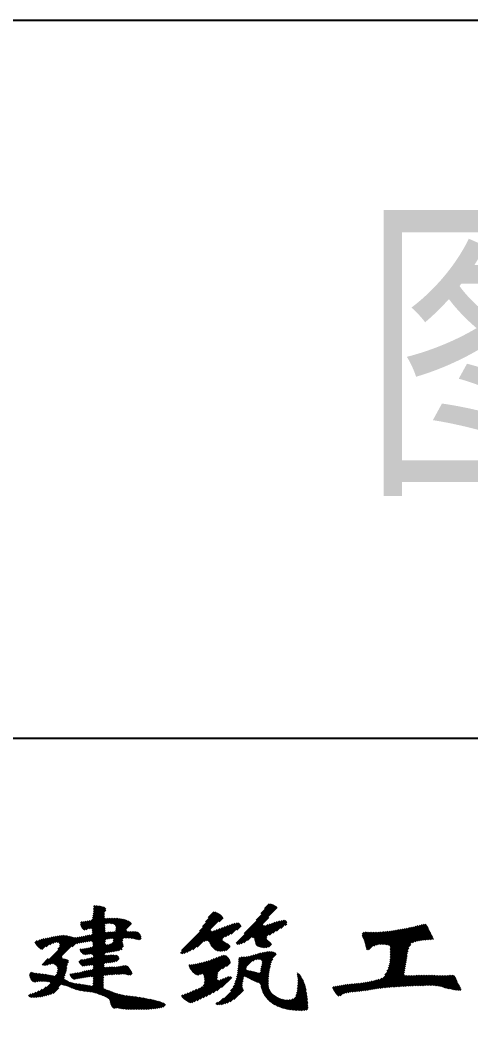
# Model space of a CAD drawing. Extents: x 580289 to 1106878, y -144605 to 78052.
# Drawn here: x 585541 to 586792, y 37116 to 39923 of the extents above; entities that cross this region are included whole.
import ezdxf

# ---------------------------------------------------------------- set-up
doc = ezdxf.new("R2010")
doc.units = 0
doc.header["$LTSCALE"] = 100
for name, color, linetype in [('DQ', 7, 'CONTINUOUS'), ('TAB', 7, 'CONTINUOUS'), ('图框', 254, 'CONTINUOUS')]:
    doc.layers.add(name, color=color, linetype=linetype)
doc.styles.get("Standard").update_dxf_attribs({"font": 'tssdeng.shx', "width": 0.7, "bigfont": 'tssdchn.shx'})

# ---------------------------------------------------------------- blocks, each defined once
blk = doc.blocks.new('A$C75496804')
at = {"layer": 'DQ'}
for p, q in [((2894.5, 850.1), (2955.3, 910.9)), ((2897.5, 848.6), (2957.8, 908.9)), ((2902.9, 849.4), (2957.5, 904.1)), ((2921.7, 881.8), (2952.1, 912.2)), ((2922.7, 887.3), (2948.5, 913.1)), ((2923.7, 892.8), (2944.8, 914)), ((2924.4, 907.1), (2933.1, 915.8)), ((2924.4, 902.6), (2937.2, 915.3)), ((2924.4, 898), (2941.1, 914.7)), ((2924.7, 911.9), (2928.3, 915.5)), ((3243.1, 882.7), (3259, 898.6)), ((3320.4, 811), (3426.4, 916.9)), ((3322.6, 808.6), (3429.4, 915.5)), ((3327, 808.6), (3432.1, 913.7)), ((3333.3, 810.3), (3434.1, 911.1)), ((3343.1, 838.1), (3423.2, 918.3)), ((3375.9, 875.5), (3419.8, 919.4)), ((3389.3, 893.4), (3416.3, 920.4)), ((3399, 907.7), (3412.3, 920.9)), ((2888.2, 861.8), (2898.2, 871.8)), ((2888.2, 866.4), (2893.3, 871.5)), ((2889.3, 858.4), (2903, 872.2)), ((2890.8, 855.4), (2908.4, 873.1)), ((2892.5, 852.6), (2914.3, 874.4)), ((2900.5, 815.4), (2965.4, 880.4)), ((2905.9, 816.3), (2970.2, 880.6)), ((2910.3, 852.3), (2954.4, 896.5)), ((2915.5, 853.1), (2954, 891.6)), ((2918.8, 851.9), (2954.1, 887.1)), ((2920.7, 849.2), (2954.4, 883)), ((2921.1, 845.1), (2956.5, 880.4)), ((2921.1, 840.6), (2960.6, 880.1)), ((2960.1, 866), (2974.8, 880.8)), ((2965.2, 866.6), (2979.4, 880.9)), ((2967.8, 824.1), (3018.3, 874.6)), ((2969.7, 866.6), (2984, 880.9)), ((2972.9, 824.7), (3021.6, 873.3)), ((2973.9, 866.3), (2988.4, 880.8)), ((2977.2, 824.5), (3024.6, 871.9)), ((2977.7, 865.6), (2992.5, 880.4)), ((2980.9, 864.3), (2996.6, 879.9)), ((2983.5, 862.4), (3000.4, 879.3)), ((2985.4, 859.8), (3004.2, 878.5)), ((2985.8, 846.6), (3014.9, 875.7)), ((2986.5, 856.4), (3007.8, 877.6)), ((2986.8, 852.1), (3011.4, 876.7)), ((3166.2, 783.1), (3275.1, 892.1)), ((3169.3, 790.8), (3272.3, 893.8)), ((3170.1, 782.5), (3277.8, 890.3)), ((3175.7, 783.7), (3280.3, 888.2)), ((3182.6, 786), (3282.3, 885.8)), ((3218.5, 844.5), (3269.3, 895.4)), ((3227.4, 857.9), (3266.3, 896.8)), ((3235.2, 870.3), (3263, 898.1)), ((3272.2, 871.1), (3283.5, 882.4)), ((3340.7, 813.2), (3410.8, 883.3)), ((3374.2, 810.6), (3434.9, 871.3)), ((3375.6, 807.5), (3441.2, 873.1)), ((3377.6, 804.9), (3447.2, 874.6)), ((3412, 834.8), (3452.8, 875.6)), ((3421.2, 839.6), (3457, 875.3)), ((3431.6, 845.5), (3459.6, 873.4)), ((3443.6, 853), (3461, 870.3)), ((2906.8, 781.1), (2968.1, 842.4)), ((2911.3, 817.2), (2955.6, 861.6)), ((2911.8, 781.6), (2973, 842.8)), ((2916.4, 817.8), (2955.4, 856.8)), ((2916.4, 781.7), (2977.7, 843)), ((2917, 750.7), (3015.2, 848.9)), ((2920.1, 817), (2955.6, 852.5)), ((2921.6, 750.7), (3016.1, 845.3)), ((2922, 814.3), (2955.8, 848.2)), ((2922.5, 810.4), (2956.2, 844.1)), ((2960.8, 785.5), (3019.1, 843.7)), ((2962.4, 823.2), (2983.1, 843.9)), ((2966.3, 786.4), (3023.2, 843.4)), ((2979.1, 817.4), (3029, 867.3)), ((2979.7, 822.4), (3027.3, 870)), ((3010.4, 826), (3027.8, 843.4)), ((3015.1, 826.2), (3032.4, 843.5)), ((3019.4, 826.1), (3037, 843.6)), ((3023.7, 825.8), (3041.6, 843.7)), ((3027.8, 825.3), (3045.4, 843)), ((3190.6, 789.5), (3249.9, 848.8)), ((3199.7, 794.1), (3250.3, 844.7)), ((3211.2, 801.1), (3254.3, 844.2)), ((3231.1, 816.5), (3261, 846.4)), ((3237.5, 818.4), (3268.4, 849.3)), ((3241.6, 817.9), (3275.7, 852.1)), ((3244.4, 816.3), (3283, 854.8)), ((3246.2, 813.6), (3290.1, 857.5)), ((3247.6, 810.5), (3297.2, 860)), ((3249.2, 807.5), (3304.2, 862.5)), ((3250.8, 804.6), (3310.9, 864.7)), ((3252.6, 801.9), (3317.4, 866.6)), ((3254.6, 799.4), (3323.2, 868)), ((3289.8, 830.1), (3327.3, 867.5)), ((3297.5, 833.2), (3329.9, 865.6)), ((3306.3, 837.5), (3331.9, 863.1)), ((3321.7, 848.4), (3333.3, 860)), ((3351.4, 819.4), (3395.1, 863.1)), ((3364.3, 827.8), (3397, 860.5)), ((3368.2, 827.2), (3401.6, 860.6)), ((3370.7, 825.1), (3408.4, 862.9)), ((3371.9, 821.9), (3415.2, 865.1)), ((3372.6, 818), (3421.8, 867.3)), ((3373.3, 814.2), (3428.4, 869.3)), ((3456.3, 861.1), (3460.5, 865.3)), ((3670.8, 831.8), (3681.6, 842.7)), ((3671.9, 828.4), (3685.8, 842.3)), ((3680.6, 801), (3722, 842.4)), ((3681.4, 797.2), (3726.9, 842.8)), ((3682.7, 794.1), (3731.9, 843.3)), ((3686.9, 793.8), (3737, 843.8)), ((3701.9, 804.2), (3742.1, 844.4)), ((3709.2, 807), (3747.2, 845)), ((3714.9, 808.2), (3752.4, 845.7)), ((3719.9, 808.7), (3757.7, 846.5)), ((3724.4, 808.7), (3763, 847.3)), ((3728.7, 808.5), (3768.4, 848.1)), ((3732.8, 808.1), (3773.8, 849)), ((3736.8, 807.5), (3779.3, 850)), ((3740.8, 807), (3784.8, 851)), ((3744.5, 806.1), (3790.5, 852.1)), ((3746.3, 753.8), (3851.5, 859)), ((3747.1, 759.1), (3849.7, 861.7)), ((3747.5, 804.7), (3796.1, 853.3)), ((3747.7, 764.2), (3847.2, 863.7)), ((3748.1, 769.1), (3843, 864)), ((3748.4, 773.9), (3837.6, 863.1)), ((3748.5, 801.1), (3801.9, 854.5)), ((3748.6, 778.6), (3831.5, 861.6)), ((3748.6, 796.8), (3807.6, 855.8)), ((3748.7, 783.2), (3825.4, 860)), ((3748.7, 787.8), (3819.4, 858.5)), ((3748.7, 792.3), (3813.5, 857.1)), ((3809.8, 812.8), (3852.9, 855.9)), ((3817.3, 815.8), (3854.3, 852.7)), ((3823.5, 817.4), (3855.7, 849.6)), ((3829.2, 818.7), (3857.1, 846.5)), ((3834.6, 819.5), (3858.6, 843.5)), ((2761.9, 812.4), (2768.1, 818.5)), ((2763.4, 809.3), (2775, 820.9)), ((2765.3, 806.6), (2781.1, 822.5)), ((2767.3, 804.2), (2787, 823.8)), ((2769.4, 801.8), (2792.7, 825)), ((2771.7, 799.5), (2798.4, 826.2)), ((2774.1, 797.5), (2804.1, 827.4)), ((2776.8, 795.6), (2809.7, 828.5)), ((2780.2, 794.5), (2815.2, 829.5)), ((2785.4, 750), (2864.5, 829.1)), ((2790.1, 750.2), (2868, 828.1)), ((2792.3, 802), (2820.8, 830.6)), ((2795.2, 750.8), (2871.6, 827.2)), ((2802, 753), (2875.6, 826.6)), ((2802.5, 807.8), (2826.2, 831.5)), ((2808, 754.6), (2881, 827.6)), ((2810.4, 811.1), (2831.6, 832.3)), ((2812.4, 754.4), (2886.7, 828.7)), ((2817.5, 813.7), (2836.7, 833)), ((2822.8, 814.5), (2841.4, 833.1)), ((2825.6, 794.8), (2861, 830.1)), ((2826.4, 813.6), (2845.7, 832.9)), ((2828.8, 811.5), (2849.7, 832.4)), ((2829.7, 803.3), (2857.4, 831)), ((2829.9, 808.1), (2853.6, 831.8)), ((2864.5, 802), (2892.4, 829.9)), ((2876.9, 809.9), (2898.1, 831.1)), ((2883.6, 812.1), (2903.8, 832.3)), ((2889.4, 813.3), (2909.3, 833.3)), ((2894.9, 814.4), (2914.7, 834.1)), ((2901.3, 780.2), (2963, 841.8)), ((2920.3, 781.1), (2956.5, 817.3)), ((2922.5, 805.8), (2958.5, 841.9)), ((2971.6, 787.3), (3005.3, 820.9)), ((2976.9, 788), (3003.7, 814.8)), ((3031.7, 824.8), (3048.5, 841.5)), ((3035.5, 824.1), (3050.9, 839.4)), ((3039.2, 823.2), (3052.9, 836.9)), ((3042.8, 822.3), (3054.5, 834.1)), ((3046.6, 821.6), (3055.6, 830.7)), ((3051.2, 821.7), (3055.9, 826.4)), ((3256.8, 797), (3281.8, 822.1)), ((3259.2, 794.9), (3283.2, 819)), ((3261.9, 793.1), (3285.4, 816.6)), ((3264.8, 791.5), (3288, 814.7)), ((3380.2, 803.1), (3404.7, 827.5)), ((3383.4, 801.7), (3405.4, 823.7)), ((3386.8, 800.6), (3406.9, 820.7)), ((3390.4, 799.7), (3409.2, 818.5)), ((3394.3, 799.1), (3411.9, 816.7)), ((3398.5, 798.8), (3414.5, 814.8)), ((3670.5, 836), (3676.5, 842)), ((3673.2, 825.2), (3689.9, 841.8)), ((3674.7, 822.1), (3694.2, 841.6)), ((3676.1, 819), (3698.6, 841.6)), ((3677.3, 815.7), (3703.1, 841.6)), ((3678.3, 812.2), (3707.7, 841.6)), ((3679.2, 808.6), (3712.4, 841.8)), ((3680, 804.8), (3717.2, 842.1)), ((3839.7, 820.1), (3860.1, 840.5)), ((3844.7, 820.6), (3861.7, 837.5)), ((3849.6, 821), (3863.2, 834.6)), ((3854.4, 821.3), (3864.7, 831.6)), ((3859.3, 821.6), (3866.1, 828.4)), ((3865, 822.8), (3867.1, 824.9)), ((2887, 793), (2889, 795)), ((2887.4, 788.8), (2894.2, 795.6)), ((2889.5, 786.4), (2899.3, 796.2)), ((2891.8, 784.1), (2904.7, 797.1)), ((2894.1, 782), (2910.6, 798.5)), ((2896.9, 780.3), (2916.9, 800.3)), ((2902.3, 749.6), (2960, 807.3)), ((2907.3, 750), (2964.9, 807.7)), ((2912, 750.2), (2971.6, 809.8)), ((2922.9, 779.2), (2956.3, 812.6)), ((2923.3, 775.1), (2957.3, 809)), ((2982.2, 788.8), (3004.9, 811.5)), ((2987.5, 789.6), (3006.3, 808.4)), ((2993.1, 790.7), (3006.8, 804.4)), ((3000.1, 793.2), (3003.4, 796.5)), ((3268.2, 790.4), (3290.9, 813.1)), ((3271.9, 789.6), (3293.9, 811.6)), ((3276.2, 789.3), (3297, 810.1)), ((3280.9, 789.5), (3299.7, 808.4)), ((3286.1, 790.2), (3302, 806.1)), ((3292.2, 791.8), (3303.4, 803.1)), ((3380.1, 766.8), (3399.9, 786.6)), ((3384.8, 767), (3405.1, 787.3)), ((3388.4, 766.1), (3410, 787.7)), ((3390.9, 764.1), (3414.6, 787.8)), ((3391.9, 751.6), (3426.7, 786.4)), ((3392.4, 761.1), (3419.1, 787.7)), ((3392.8, 756.9), (3423.1, 787.3)), ((3403.6, 799.3), (3416.6, 812.4)), ((3409.6, 800.9), (3417.9, 809.1)), ((3739.5, 733.4), (3797.3, 791.2)), ((3743.3, 741.7), (3799.5, 798)), ((3745.1, 748.1), (3805.1, 808.1)), ((2781.8, 751), (2799, 768.2)), ((2815.5, 753.1), (2836.4, 773.9)), ((2818.2, 751.2), (2836.7, 769.7)), ((2820.6, 749.1), (2839.9, 768.4)), ((2822.6, 746.6), (2843.7, 767.7)), ((2823.1, 729), (2854.4, 760.4)), ((2824.1, 743.6), (2847.7, 767.2)), ((2824.1, 734.6), (2853.8, 764.2)), ((2824.6, 739.6), (2851.2, 766.2)), ((2883.7, 758), (2891.2, 765.5)), ((2885.4, 755.2), (2896.1, 765.9)), ((2887.6, 752.9), (2901.5, 766.8)), ((2889.8, 750.6), (2907.4, 768.2)), ((2892.1, 748.4), (2913.6, 769.8)), ((2896.4, 748.2), (2919.6, 771.4)), ((2901.3, 716.9), (2962.3, 777.9)), ((2906.5, 717.7), (2967.2, 778.3)), ((2911.7, 718.4), (2972, 778.6)), ((2916.8, 718.9), (2976.7, 778.8)), ((2923.5, 748.2), (2955.1, 779.8)), ((2923.8, 744), (2957.7, 777.8)), ((2958.6, 756.2), (2981.1, 778.7)), ((2964.1, 757.1), (2985.2, 778.3)), ((2969.4, 757.9), (2988.9, 777.5)), ((2974.8, 758.8), (2992.2, 776.2)), ((2980.3, 759.8), (2994.4, 774)), ((2986.3, 761.3), (2994.8, 769.8)), ((3201.9, 728.6), (3232.8, 759.5)), ((3204.4, 726.5), (3239.2, 761.4)), ((3207.1, 724.8), (3245.8, 763.5)), ((3210.3, 723.5), (3252.7, 765.8)), ((3214.3, 723), (3259.7, 768.4)), ((3221.1, 725.2), (3267, 771.1)), ((3226.8, 726.4), (3274.5, 774.1)), ((3229.3, 692.8), (3301.9, 765.4)), ((3229.5, 724.6), (3282, 777.1)), ((3231, 721.6), (3287.4, 778)), ((3231.9, 717.9), (3291.1, 777.2)), ((3232, 700), (3300.3, 768.3)), ((3232.3, 713.9), (3294, 775.6)), ((3232.4, 704.9), (3298.5, 771)), ((3232.5, 709.5), (3296.4, 773.5)), ((3282, 741), (3303.2, 762.2)), ((3293.3, 747.7), (3304, 758.4)), ((3323.1, 723.3), (3382.4, 782.7)), ((3324.1, 728.9), (3375.9, 780.7)), ((3324.9, 734.2), (3369.4, 778.7)), ((3325.6, 739.5), (3363.2, 777)), ((3326.2, 744.6), (3357.2, 775.5)), ((3326.6, 749.5), (3351.5, 774.3)), ((3327, 754.3), (3346.1, 773.5)), ((3327.1, 759), (3341.1, 773)), ((3327.2, 763.6), (3336.4, 772.8)), ((3328, 768.9), (3330.9, 771.8)), ((3366.1, 761.9), (3388.6, 784.4)), ((3366.7, 708.2), (3418.3, 759.9)), ((3374.2, 765.5), (3394.4, 785.7)), ((3388.7, 734.9), (3421.4, 767.5)), ((3389.3, 740), (3431.1, 781.7)), ((3390.5, 745.6), (3429.6, 784.8)), ((3698.5, 683.4), (3795.1, 780.1)), ((3704, 684.4), (3794.5, 774.9)), ((3709.3, 685.2), (3793.8, 769.7)), ((3714.5, 685.9), (3793, 764.4)), ((3719.7, 686.6), (3792.3, 759.1)), ((3733.3, 722.8), (3796, 785.4)), ((2746.4, 724.5), (2752.6, 730.8)), ((2746.9, 720.6), (2756.3, 729.9)), ((2769.4, 661.8), (2849.4, 741.8)), ((2774.6, 662.5), (2848.5, 736.4)), ((2780, 663.4), (2847.1, 730.5)), ((2801.9, 703.3), (2851.3, 752.7)), ((2804.4, 701.3), (2849.8, 746.7)), ((2868.8, 711.5), (2888.3, 731)), ((2873.7, 711.9), (2894.6, 732.8)), ((2879.5, 713.2), (2900.6, 734.3)), ((2885.1, 714.3), (2906.4, 735.5)), ((2890.6, 715.2), (2911.9, 736.6)), ((2895.9, 716.1), (2917.3, 737.4)), ((2906.5, 677), (2974.7, 745.2)), ((2921.2, 718.8), (2953.2, 750.8)), ((2923.1, 698.1), (2970, 745)), ((2923.5, 703), (2965.2, 744.7)), ((2923.6, 716.6), (2953.4, 746.4)), ((2923.7, 707.7), (2960.3, 744.4)), ((2923.8, 712.4), (2955.8, 744.4)), ((2956.6, 722.6), (2979.3, 745.3)), ((2961.8, 723.3), (2984, 745.4)), ((2966.7, 723.7), (2988.9, 745.9)), ((2971.6, 724), (2994.1, 746.5)), ((2976.5, 724.4), (2999.5, 747.4)), ((2981.3, 724.7), (3004.8, 748.2)), ((2986.1, 725), (3009.8, 748.7)), ((2990.9, 725.3), (3014.5, 748.9)), ((2995.6, 725.5), (3018.1, 748)), ((3000.2, 725.6), (3020.8, 746.1)), ((3004.8, 725.6), (3022.7, 743.5)), ((3009.3, 725.6), (3024.4, 740.7)), ((3013.4, 725.2), (3026.2, 738)), ((3017.1, 724.4), (3028.1, 735.3)), ((3020.8, 723.6), (3029.9, 732.7)), ((3189.7, 748), (3193.1, 751.4)), ((3190.5, 744.3), (3198.6, 752.4)), ((3191.9, 741.2), (3203.8, 753)), ((3193.6, 738.4), (3209.2, 753.9)), ((3195.5, 735.8), (3214.8, 755)), ((3197.5, 733.2), (3220.6, 756.3)), ((3199.6, 730.8), (3226.6, 757.8)), ((3312.2, 689.9), (3357.3, 735)), ((3315.8, 698.1), (3353.4, 735.7)), ((3318.4, 705.1), (3350.1, 736.8)), ((3320.4, 711.6), (3348, 739.2)), ((3321.9, 717.7), (3348.3, 744.1)), ((3345.6, 718.8), (3361.2, 734.4)), ((3348.8, 717.5), (3365, 733.7)), ((3351.7, 715.9), (3368.7, 732.9)), ((3354.6, 714.3), (3372.4, 732)), ((3357.6, 712.7), (3375.9, 731)), ((3360.6, 711.2), (3379.4, 730)), ((3369.8, 706.8), (3416.4, 753.4)), ((3372.9, 705.5), (3414.8, 747.4)), ((3376.1, 704.2), (3413.5, 741.6)), ((3379.4, 702.9), (3412.4, 736)), ((3382.6, 701.6), (3411.5, 730.6)), ((3724.8, 687.2), (3791.4, 753.8)), ((3729.9, 687.7), (3790.5, 748.4)), ((3734.9, 688.2), (3789.6, 742.9)), ((3739.9, 688.7), (3788.5, 737.3)), ((3744.9, 689.1), (3787.4, 731.7)), ((2747.8, 717), (2759.8, 728.9)), ((2749, 713.6), (2763.6, 728.2)), ((2750.3, 710.4), (2767.5, 727.6)), ((2752.1, 707.7), (2771.5, 727.1)), ((2754.5, 705.6), (2775.6, 726.7)), ((2757.6, 704.2), (2779.6, 726.2)), ((2761.7, 703.7), (2783.7, 725.7)), ((2766.9, 704.5), (2787.7, 725.2)), ((2772.3, 705.3), (2791.7, 724.7)), ((2777, 705.5), (2795.6, 724.1)), ((2781.5, 705.5), (2799.4, 723.4)), ((2785.7, 664.5), (2845.2, 724)), ((2785.9, 705.4), (2803.2, 722.7)), ((2790.2, 705.2), (2806.9, 721.9)), ((2791.5, 665.8), (2842.6, 716.9)), ((2794.4, 704.8), (2810.6, 721)), ((2797.6, 667.4), (2842.4, 712.2)), ((2798.3, 704.3), (2814.3, 720.3)), ((2804, 669.3), (2844.8, 710.1)), ((2835.6, 696.4), (2848.1, 708.9)), ((2839.6, 695.8), (2851.1, 707.3)), ((2843.2, 694.9), (2853.9, 705.7)), ((2846.6, 693.9), (2857, 704.2)), ((2850, 692.8), (2860.2, 702.9)), ((2859.2, 724.5), (2860.4, 725.7)), ((2859.8, 720.6), (2866.5, 727.2)), ((2861.6, 717.9), (2871.4, 727.7)), ((2863.6, 715.3), (2876.7, 728.5)), ((2865.8, 713), (2882.3, 729.6)), ((2910.7, 676.7), (2952.1, 718)), ((2914.8, 676.3), (2951.6, 713.1)), ((2918.7, 675.6), (2951.4, 708.4)), ((2922.4, 674.8), (2951.3, 703.8)), ((3025.4, 723.6), (3030.9, 729.2)), ((3188.5, 647.5), (3269.1, 728.1)), ((3191.9, 646.3), (3268.1, 722.6)), ((3196.5, 646.5), (3267.7, 717.6)), ((3203.5, 649), (3267.2, 712.6)), ((3211.4, 652.3), (3268.1, 709)), ((3219.7, 656.1), (3271.8, 708.2)), ((3228.2, 660.1), (3278.7, 710.6)), ((3236.9, 664.3), (3286, 713.4)), ((3245.9, 668.7), (3293.2, 716)), ((3255.5, 673.9), (3299.8, 718.2)), ((3266.2, 680), (3304.9, 718.8)), ((3272, 640.6), (3338.8, 707.5)), ((3276.9, 641.1), (3337.7, 701.9)), ((3279.3, 688.6), (3307.6, 716.9)), ((3305.2, 678.4), (3340.3, 713.5)), ((3363.6, 709.7), (3382.7, 728.8)), ((3385.5, 700), (3410.8, 725.3)), ((3387.7, 697.7), (3410.2, 720.2)), ((3389, 694.5), (3409.8, 715.3)), ((3389.7, 690.7), (3409.5, 710.4)), ((3390.5, 687), (3409.3, 705.8)), ((3490.2, 723.4), (3494.1, 727.3)), ((3490.3, 728.1), (3491.4, 729.1)), ((3490.9, 719.6), (3496.2, 724.9)), ((3491.1, 688.2), (3507.8, 704.9)), ((3491.4, 715.6), (3498.1, 722.3)), ((3491.4, 693), (3506.4, 708.1)), ((3491.6, 711.3), (3499.9, 719.6)), ((3491.6, 702.3), (3503.4, 714.1)), ((3491.6, 697.7), (3505, 711.1)), ((3491.7, 706.8), (3501.7, 716.8)), ((3651.7, 677.3), (3676.5, 702)), ((3656.6, 677.7), (3682, 703)), ((3661.6, 678.1), (3687.5, 704)), ((3666.6, 678.7), (3693.1, 705.1)), ((3671.8, 679.3), (3698.9, 706.4)), ((3677, 680), (3704.7, 707.7)), ((3682.3, 680.8), (3710.8, 709.3)), ((3687.7, 681.6), (3717.3, 711.3)), ((3693.1, 682.5), (3724.9, 714.3)), ((3749.8, 689.5), (3786.6, 726.4)), ((3754.6, 689.9), (3787.7, 722.9)), ((3759.5, 690.2), (3790.6, 721.3)), ((3764.3, 690.6), (3794.7, 720.9)), ((3769.1, 690.9), (3799.3, 721)), ((3773.9, 691.1), (3804, 721.2)), ((3778.7, 691.4), (3808.7, 721.4)), ((3783.5, 691.7), (3813.3, 721.5)), ((3788.3, 691.9), (3818, 721.7)), ((3793.1, 692.2), (3822.8, 721.9)), ((3797.8, 692.5), (3827.5, 722.1)), ((3802.6, 692.7), (3832.1, 722.2)), ((3807.3, 692.9), (3836.7, 722.3)), ((3812, 693.1), (3841.2, 722.3)), ((3816.7, 693.3), (3845.8, 722.3)), ((3821.4, 693.5), (3850.2, 722.3)), ((3826.1, 693.7), (3854.6, 722.2)), ((3830.8, 693.8), (3859.1, 722.1)), ((3835.4, 693.9), (3863.5, 722)), ((3840, 694), (3868, 722)), ((3844.6, 694.1), (3872.4, 721.9)), ((3849.2, 694.2), (3876.8, 721.8)), ((3853.8, 694.2), (3881.3, 721.7)), ((3858.3, 694.3), (3885.7, 721.7)), ((3862.8, 694.2), (3890.2, 721.6)), ((3867.2, 694.1), (3894.7, 721.6)), ((3871.5, 693.9), (3899.3, 721.6)), ((3875.7, 693.5), (3903.8, 721.7)), ((3879.6, 692.9), (3908.4, 721.8)), ((3883.3, 692.2), (3913.2, 722)), ((3887, 691.3), (3918.3, 722.6)), ((3890.6, 690.4), (3922.6, 722.4)), ((3894.1, 689.4), (3925.8, 721.1)), ((3897.6, 688.4), (3928.2, 719)), ((3901.2, 687.4), (3929.9, 716.2)), ((3904.8, 686.5), (3931.2, 712.9)), ((3908.4, 685.6), (3932.3, 709.6)), ((3912, 684.8), (3933.6, 706.3)), ((3915.7, 683.9), (3935, 703.2)), ((2750.9, 661.4), (2764.3, 674.8)), ((2755.2, 661.1), (2772.8, 678.8)), ((2759.7, 661.1), (2782.3, 683.7)), ((2764.4, 661.3), (2793.2, 690.1)), ((2811.2, 672), (2827.1, 687.9)), ((2853.4, 691.6), (2863.5, 701.8)), ((2856.6, 690.3), (2867.1, 700.8)), ((2859.7, 688.9), (2870.8, 700)), ((2862.7, 687.4), (2874.6, 699.3)), ((2865.9, 686), (2878.6, 698.7)), ((2869.2, 684.9), (2882.6, 698.3)), ((2872.7, 683.8), (2886.7, 697.8)), ((2876.2, 682.8), (2890.7, 697.3)), ((2879.8, 681.9), (2894.7, 696.8)), ((2883.4, 681), (2898.6, 696.2)), ((2887.1, 680.1), (2902.5, 695.6)), ((2890.8, 679.3), (2906.3, 694.9)), ((2894.6, 678.6), (2910.1, 694.2)), ((2898.4, 677.9), (2913.9, 693.4)), ((2902.4, 677.4), (2917.7, 692.7)), ((2926, 673.9), (2951.3, 699.2)), ((2929.5, 672.9), (2951.3, 694.7)), ((2932.9, 671.8), (2951.5, 690.4)), ((2936.3, 670.7), (2952.2, 686.5)), ((2939.7, 669.5), (2954.6, 684.4)), ((2943, 668.3), (2957.7, 683)), ((2946.3, 667.1), (2961, 681.9)), ((2949.5, 665.8), (2964.5, 680.8)), ((2952.8, 664.6), (2967.8, 679.6)), ((2955.9, 663.2), (2971.1, 678.4)), ((2959, 661.8), (2974.3, 677.1)), ((2961.9, 660.2), (2977.5, 675.7)), ((2964.6, 658.4), (2980.7, 674.4)), ((3174.9, 656.4), (3194.9, 676.4)), ((3177.4, 654.4), (3202.6, 679.6)), ((3180, 652.5), (3210.5, 683)), ((3182.7, 650.7), (3218.5, 686.5)), ((3185.5, 649), (3227.2, 690.7)), ((3282.3, 641.9), (3337, 696.6)), ((3288.2, 643.4), (3336.9, 692.1)), ((3295.1, 645.7), (3337.8, 688.5)), ((3303.1, 649.2), (3339.3, 685.4)), ((3313.5, 655.1), (3339.9, 681.5)), ((3391.5, 683.4), (3409.2, 701.2)), ((3392.6, 680), (3409.3, 696.8)), ((3393.8, 676.7), (3409.8, 692.7)), ((3395.1, 673.5), (3410.5, 688.9)), ((3396.6, 670.5), (3411.6, 685.5)), ((3398.2, 667.6), (3412.9, 682.2)), ((3399.9, 664.8), (3414.4, 679.3)), ((3401.8, 662.1), (3416.2, 676.5)), ((3403.7, 659.5), (3418.2, 674)), ((3455, 629.6), (3513.1, 687.6)), ((3458.7, 628.7), (3513.9, 683.9)), ((3462.4, 627.9), (3514.6, 680.2)), ((3466.2, 627.2), (3515.3, 676.3)), ((3486.3, 665.4), (3512.2, 691.3)), ((3488.7, 672.3), (3511.3, 694.8)), ((3489.9, 678), (3510.2, 698.3)), ((3490.6, 683.2), (3509, 701.6)), ((3588.5, 686.3), (3592.8, 690.5)), ((3589.9, 683.2), (3598.4, 691.7)), ((3591.5, 680.3), (3603.9, 692.7)), ((3593.3, 677.5), (3609.4, 693.6)), ((3595.1, 674.8), (3614.8, 694.6)), ((3596.9, 672.1), (3620.3, 695.5)), ((3598.8, 669.5), (3625.6, 696.3)), ((3600.9, 667.1), (3630.9, 697.1)), ((3603.4, 665.1), (3636.1, 697.7)), ((3608.5, 665.6), (3641.1, 698.2)), ((3618.2, 670.9), (3646, 698.6)), ((3624.8, 672.9), (3650.8, 698.9)), ((3630.8, 674.4), (3655.5, 699.1)), ((3636.4, 675.5), (3660.5, 699.6)), ((3641.7, 676.3), (3665.7, 700.3)), ((3646.8, 676.9), (3671.1, 701.1)), ((3919.5, 683.2), (3936.4, 700.1)), ((3923.3, 682.5), (3938, 697.2)), ((3927.2, 681.9), (3939.7, 694.4)), ((3931.2, 681.3), (3941.4, 691.5)), ((3935.3, 680.9), (3942.9, 688.5)), ((3939.7, 680.9), (3944, 685.1)), ((2744.4, 663.8), (2750.3, 669.7)), ((2747.1, 662.1), (2756.9, 671.9)), ((2966.8, 656.1), (2984, 673.2)), ((2968.7, 653.4), (2987.3, 672.1)), ((2970, 650.2), (2990.8, 671)), ((2971.1, 646.7), (2994.2, 669.9)), ((2972, 643.2), (2997.8, 669)), ((2973.1, 639.7), (3001.4, 668.1)), ((2974.4, 636.5), (3005.2, 667.3)), ((2976.1, 633.7), (3008.9, 666.6)), ((2978.3, 631.4), (3012.8, 665.9)), ((2981.9, 630.5), (3016.8, 665.4)), ((2987.1, 631.2), (3020.8, 664.9)), ((2991.8, 631.3), (3024.9, 664.5)), ((2995.7, 630.7), (3029, 664.1)), ((2999.5, 630), (3033.1, 663.6)), ((3003.2, 629.3), (3037.1, 663.1)), ((3007.2, 628.7), (3041.1, 662.6)), ((3011.4, 628.4), (3045.1, 662.1)), ((3015.6, 628.1), (3049, 661.5)), ((3019.9, 627.9), (3052.9, 660.9)), ((3024.3, 627.8), (3056.8, 660.3)), ((3028.7, 627.7), (3060.7, 659.6)), ((3033.2, 627.6), (3064.5, 659)), ((3037.6, 627.5), (3068.4, 658.3)), ((3042.1, 627.5), (3072.1, 657.5)), ((3046.6, 627.5), (3075.9, 656.8)), ((3051.2, 627.5), (3079.6, 656)), ((3055.7, 627.6), (3083.3, 655.2)), ((3060.4, 627.7), (3087, 654.3)), ((3065, 627.8), (3090.7, 653.5)), ((3069.7, 628), (3094.3, 652.6)), ((3074.5, 628.2), (3097.9, 651.7)), ((3079.3, 628.6), (3101.5, 650.8)), ((3084.2, 628.9), (3105, 649.8)), ((3089.2, 629.4), (3108.5, 648.8)), ((3094.3, 630), (3111.9, 647.7)), ((3099.5, 630.7), (3115.3, 646.5)), ((3168.9, 664), (3172.3, 667.4)), ((3170.2, 660.8), (3179.8, 670.4)), ((3172.5, 658.5), (3187.2, 673.3)), ((3264.1, 641.8), (3269.3, 647)), ((3267.5, 640.7), (3285.2, 658.4)), ((3405.8, 657), (3420.4, 671.7)), ((3407.9, 654.7), (3422.7, 669.5)), ((3410.2, 652.4), (3425.2, 667.5)), ((3412.5, 650.3), (3427.9, 665.6)), ((3415, 648.3), (3430.7, 663.9)), ((3417.6, 646.3), (3433.5, 662.2)), ((3420.2, 644.4), (3436.4, 660.6)), ((3423, 642.7), (3439.4, 659.1)), ((3425.8, 641), (3442.5, 657.7)), ((3428.8, 639.4), (3445.8, 656.4)), ((3431.8, 637.9), (3449.2, 655.3)), ((3434.9, 636.5), (3452.7, 654.4)), ((3438, 635.1), (3456.6, 653.7)), ((3441.3, 633.9), (3460.7, 653.3)), ((3444.6, 632.7), (3465.4, 653.5)), ((3448, 631.6), (3470.7, 654.2)), ((3451.5, 630.5), (3477.8, 656.9)), ((3470.1, 626.6), (3515.9, 672.4)), ((3474.1, 626), (3516.4, 668.4)), ((3478.1, 625.6), (3517, 664.4)), ((3482.3, 625.2), (3517.5, 660.4)), ((3486.5, 624.9), (3518, 656.4)), ((3490.8, 624.7), (3518.4, 652.3)), ((3495.2, 624.6), (3518.8, 648.2)), ((3104.9, 631.6), (3118.5, 645.2)), ((3110.5, 632.7), (3121.5, 643.6)), ((3116.6, 634.3), (3124, 641.7)), ((3499.6, 624.5), (3519.1, 644)), ((3504.2, 624.6), (3519.3, 639.7)), ((3509, 624.8), (3519.5, 635.3)), ((3514.2, 625.5), (3518.9, 630.3))]:
    blk.add_line(p, q, dxfattribs=at)

msp = doc.modelspace()

# ---------------------------------------------------------------- linework, layer by layer
at = {"layer": 'TAB'}
msp.add_line((582014.9, 37927.5), (599084.3, 37927.5), dxfattribs=at)
msp.add_lwpolyline([(582014.9, 16042), (582014.9, 39923.5), (599084.3, 39923.5), (599084.3, 16042), (582011, 16042)], dxfattribs=at)

# ---------------------------------------------------------------- block references
at = {"layer": '图框'}
msp.add_blockref('A$C75496804', (582820.6, 36546.1), dxfattribs=at)

# ---------------------------------------------------------------- texts
at = {"layer": 'TAB'}
msp.add_text('图   纸   目   录', height=756, rotation=0, dxfattribs=at).set_placement((586489.3, 38601))

doc.saveas('drawing.dxf')
